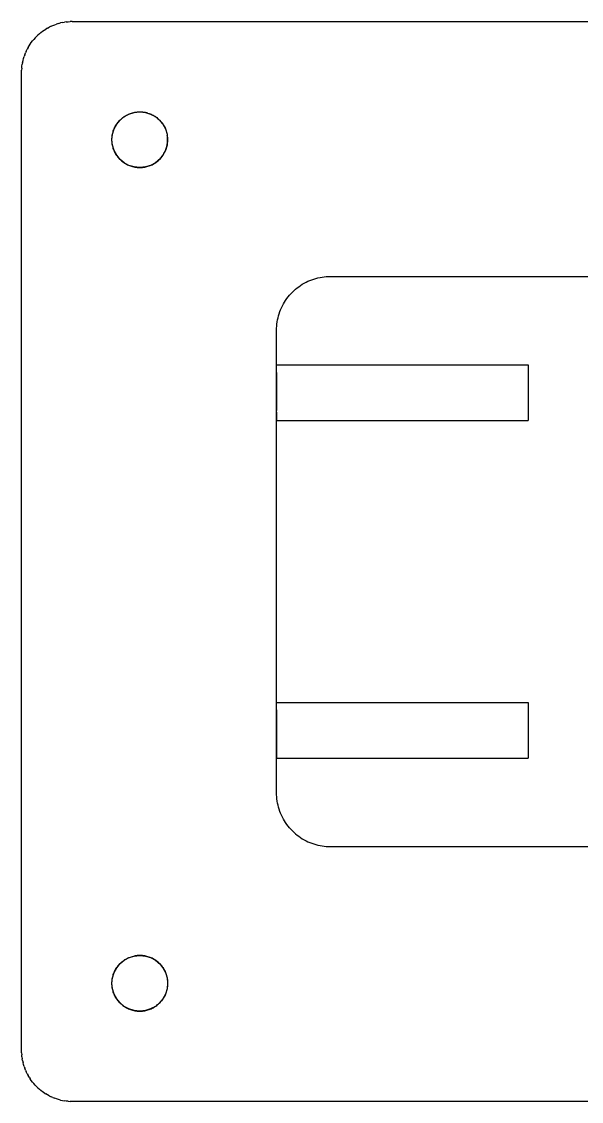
# Model space of a CAD drawing. Header units: millimetres. Extents: x -50 to 192, y -197 to 32.
# Drawn here: x -42 to -8.8, y -32 to 32 of the extents above; entities that cross this region are included whole.
import ezdxf

# ---------------------------------------------------------------- set-up
doc = ezdxf.new("R2010")
doc.units = ezdxf.units.MM
doc.layers.add('TOP_XY', color=7, linetype='Continuous')

msp = doc.modelspace()

# ---------------------------------------------------------------- linework, layer by layer
for centre in [(-35, 25), (-35, -25)]:
    msp.add_circle(centre, 1.65)
at = {"layer": 'TOP_XY'}
for p, q in [((-39, 32), (-39.118, 31.998)), ((-39, 32), (39, 32)), ((-40.857, 31.356), (-40.763, 31.427)), ((-40.763, 31.427), (-40.667, 31.494)), ((-40.667, 31.494), (-40.567, 31.558)), ((-40.466, 31.617), (-40.567, 31.558)), ((-40.466, 31.617), (-40.362, 31.673)), ((-40.256, 31.724), (-40.362, 31.673)), ((-40.256, 31.724), (-40.148, 31.772)), ((-40.148, 31.772), (-40.038, 31.815)), ((-40.038, 31.815), (-39.927, 31.853)), ((-39.814, 31.887), (-39.927, 31.853)), ((-39.814, 31.887), (-39.7, 31.917)), ((-39.585, 31.942), (-39.7, 31.917)), ((-39.585, 31.942), (-39.469, 31.963)), ((-39.353, 31.979), (-39.469, 31.963)), ((-39.353, 31.979), (-39.235, 31.991)), ((-39.235, 31.991), (-39.118, 31.998)), ((-41.494, 30.667), (-41.427, 30.763)), ((-41.427, 30.763), (-41.356, 30.857)), ((-41.356, 30.857), (-41.281, 30.948)), ((-41.203, 31.036), (-41.281, 30.948)), ((-41.203, 31.036), (-41.121, 31.121)), ((-41.121, 31.121), (-41.036, 31.203)), ((-40.948, 31.281), (-41.036, 31.203)), ((-40.948, 31.281), (-40.857, 31.356)), ((-41.815, 30.038), (-41.772, 30.148)), ((-41.724, 30.256), (-41.772, 30.148)), ((-41.724, 30.256), (-41.673, 30.362)), ((-41.617, 30.466), (-41.673, 30.362)), ((-41.617, 30.466), (-41.558, 30.567)), ((-41.558, 30.567), (-41.494, 30.667)), ((-41.979, 29.353), (-41.963, 29.469)), ((-41.942, 29.585), (-41.963, 29.469)), ((-41.942, 29.585), (-41.917, 29.7)), ((-41.917, 29.7), (-41.887, 29.814)), ((-41.887, 29.814), (-41.853, 29.927)), ((-41.815, 30.038), (-41.853, 29.927)), ((-42, 29), (-41.998, 29.118)), ((-42, -29), (-42, 29)), ((-41.991, 29.235), (-41.998, 29.118)), ((-41.991, 29.235), (-41.979, 29.353)), ((-36.107, 26.223), (-36.058, 26.266)), ((-36.058, 26.266), (-36.007, 26.307)), ((-36.007, 26.307), (-35.954, 26.346)), ((-35.954, 26.346), (-35.9, 26.383)), ((-35.9, 26.383), (-35.844, 26.418)), ((-35.844, 26.418), (-35.787, 26.45)), ((-35.787, 26.45), (-35.729, 26.48)), ((-35.729, 26.48), (-35.669, 26.508)), ((-35.669, 26.508), (-35.609, 26.534)), ((-35.609, 26.534), (-35.547, 26.557)), ((-35.547, 26.557), (-35.485, 26.577)), ((-35.485, 26.577), (-35.422, 26.595)), ((-35.422, 26.595), (-35.358, 26.611)), ((-35.358, 26.611), (-35.294, 26.624)), ((-35.294, 26.624), (-35.229, 26.634)), ((-35.229, 26.634), (-35.164, 26.642)), ((-35.164, 26.642), (-35.098, 26.647)), ((-35.098, 26.647), (-35.033, 26.65)), ((-35.033, 26.65), (-34.967, 26.65)), ((-34.967, 26.65), (-34.902, 26.647)), ((-34.902, 26.647), (-34.836, 26.642)), ((-34.836, 26.642), (-34.771, 26.634)), ((-34.771, 26.634), (-34.706, 26.624)), ((-34.706, 26.624), (-34.642, 26.611)), ((-34.578, 26.595), (-34.642, 26.611)), ((-34.515, 26.577), (-34.578, 26.595)), ((-34.515, 26.577), (-34.453, 26.557)), ((-34.453, 26.557), (-34.391, 26.534)), ((-34.391, 26.534), (-34.331, 26.508)), ((-34.331, 26.508), (-34.271, 26.48)), ((-34.271, 26.48), (-34.213, 26.45)), ((-34.213, 26.45), (-34.156, 26.418)), ((-34.156, 26.418), (-34.1, 26.383)), ((-34.1, 26.383), (-34.046, 26.346)), ((-34.046, 26.346), (-33.993, 26.307)), ((-33.993, 26.307), (-33.942, 26.266)), ((-33.942, 26.266), (-33.893, 26.223)), ((-36.545, 25.578), (-36.521, 25.639)), ((-36.521, 25.639), (-36.495, 25.699)), ((-36.495, 25.699), (-36.466, 25.758)), ((-36.466, 25.758), (-36.434, 25.816)), ((-36.434, 25.816), (-36.401, 25.872)), ((-36.401, 25.872), (-36.365, 25.927)), ((-36.365, 25.927), (-36.327, 25.98)), ((-36.327, 25.98), (-36.287, 26.032)), ((-36.287, 26.032), (-36.245, 26.083)), ((-36.245, 26.083), (-36.201, 26.131)), ((-36.201, 26.131), (-36.155, 26.178)), ((-36.155, 26.178), (-36.107, 26.223)), ((-33.893, 26.223), (-33.845, 26.178)), ((-33.845, 26.178), (-33.799, 26.131)), ((-33.755, 26.083), (-33.799, 26.131)), ((-33.713, 26.032), (-33.755, 26.083)), ((-33.673, 25.98), (-33.713, 26.032)), ((-33.673, 25.98), (-33.635, 25.927)), ((-33.635, 25.927), (-33.599, 25.872)), ((-33.599, 25.872), (-33.566, 25.816)), ((-33.566, 25.816), (-33.534, 25.758)), ((-33.534, 25.758), (-33.505, 25.699)), ((-33.505, 25.699), (-33.479, 25.639)), ((-33.479, 25.639), (-33.455, 25.578)), ((-36.65, 25), (-36.649, 25.066)), ((-36.649, 24.934), (-36.65, 25)), ((-36.649, 25.066), (-36.645, 25.131)), ((-36.645, 25.131), (-36.638, 25.196)), ((-36.638, 25.196), (-36.629, 25.261)), ((-36.629, 25.261), (-36.617, 25.326)), ((-36.617, 25.326), (-36.603, 25.39)), ((-36.603, 25.39), (-36.586, 25.453)), ((-36.586, 25.453), (-36.567, 25.516)), ((-36.567, 25.516), (-36.545, 25.578)), ((-33.455, 25.578), (-33.433, 25.516)), ((-33.433, 25.516), (-33.414, 25.453)), ((-33.414, 25.453), (-33.397, 25.39)), ((-33.397, 25.39), (-33.383, 25.326)), ((-33.383, 25.326), (-33.371, 25.261)), ((-33.362, 25.196), (-33.371, 25.261)), ((-33.355, 25.131), (-33.362, 25.196)), ((-33.351, 25.066), (-33.355, 25.131)), ((-33.35, 25), (-33.351, 25.066)), ((-33.351, 24.934), (-33.35, 25)), ((-36.645, 24.869), (-36.649, 24.934)), ((-36.638, 24.804), (-36.645, 24.869)), ((-36.629, 24.739), (-36.638, 24.804)), ((-36.617, 24.674), (-36.629, 24.739)), ((-36.603, 24.61), (-36.617, 24.674)), ((-36.586, 24.547), (-36.603, 24.61)), ((-36.567, 24.484), (-36.586, 24.547)), ((-36.545, 24.422), (-36.567, 24.484)), ((-36.521, 24.361), (-36.545, 24.422)), ((-36.495, 24.301), (-36.521, 24.361)), ((-33.505, 24.301), (-33.479, 24.361)), ((-33.479, 24.361), (-33.455, 24.422)), ((-33.455, 24.422), (-33.433, 24.484)), ((-33.433, 24.484), (-33.414, 24.547)), ((-33.414, 24.547), (-33.397, 24.61)), ((-33.397, 24.61), (-33.383, 24.674)), ((-33.383, 24.674), (-33.371, 24.739)), ((-33.371, 24.739), (-33.362, 24.804)), ((-33.362, 24.804), (-33.355, 24.869)), ((-33.355, 24.869), (-33.351, 24.934)), ((-36.466, 24.242), (-36.495, 24.301)), ((-36.434, 24.184), (-36.466, 24.242)), ((-36.401, 24.128), (-36.434, 24.184)), ((-36.365, 24.073), (-36.401, 24.128)), ((-36.327, 24.02), (-36.365, 24.073)), ((-36.287, 23.968), (-36.327, 24.02)), ((-36.245, 23.917), (-36.287, 23.968)), ((-36.201, 23.869), (-36.245, 23.917)), ((-36.201, 23.869), (-36.155, 23.822)), ((-36.155, 23.822), (-36.107, 23.777)), ((-36.107, 23.777), (-36.058, 23.734)), ((-36.058, 23.734), (-36.007, 23.693)), ((-36.007, 23.693), (-35.954, 23.654)), ((-34.046, 23.654), (-33.993, 23.693)), ((-33.993, 23.693), (-33.942, 23.734)), ((-33.942, 23.734), (-33.893, 23.777)), ((-33.893, 23.777), (-33.845, 23.822)), ((-33.845, 23.822), (-33.799, 23.869)), ((-33.799, 23.869), (-33.755, 23.917)), ((-33.755, 23.917), (-33.713, 23.968)), ((-33.713, 23.968), (-33.673, 24.02)), ((-33.673, 24.02), (-33.635, 24.073)), ((-33.635, 24.073), (-33.599, 24.128)), ((-33.599, 24.128), (-33.566, 24.184)), ((-33.566, 24.184), (-33.534, 24.242)), ((-33.534, 24.242), (-33.505, 24.301)), ((-35.954, 23.654), (-35.9, 23.617)), ((-35.9, 23.617), (-35.844, 23.582)), ((-35.844, 23.582), (-35.787, 23.55)), ((-35.787, 23.55), (-35.729, 23.52)), ((-35.729, 23.52), (-35.669, 23.492)), ((-35.669, 23.492), (-35.609, 23.466)), ((-35.609, 23.466), (-35.547, 23.443)), ((-35.547, 23.443), (-35.485, 23.423)), ((-35.485, 23.423), (-35.422, 23.405)), ((-35.422, 23.405), (-35.358, 23.389)), ((-35.358, 23.389), (-35.294, 23.376)), ((-35.294, 23.376), (-35.229, 23.366)), ((-35.229, 23.366), (-35.164, 23.358)), ((-35.164, 23.358), (-35.098, 23.353)), ((-35.098, 23.353), (-35.033, 23.35)), ((-35.033, 23.35), (-34.967, 23.35)), ((-34.967, 23.35), (-34.902, 23.353)), ((-34.902, 23.353), (-34.836, 23.358)), ((-34.836, 23.358), (-34.771, 23.366)), ((-34.771, 23.366), (-34.706, 23.376)), ((-34.706, 23.376), (-34.642, 23.389)), ((-34.642, 23.389), (-34.578, 23.405)), ((-34.578, 23.405), (-34.515, 23.423)), ((-34.515, 23.423), (-34.453, 23.443)), ((-34.453, 23.443), (-34.391, 23.466)), ((-34.391, 23.466), (-34.331, 23.492)), ((-34.331, 23.492), (-34.271, 23.52)), ((-34.271, 23.52), (-34.213, 23.55)), ((-34.213, 23.55), (-34.156, 23.582)), ((-34.156, 23.582), (-34.1, 23.617)), ((-34.1, 23.617), (-34.046, 23.654)), ((-25.04, 16.606), (-24.925, 16.656)), ((-24.925, 16.656), (-24.808, 16.702)), ((-24.808, 16.702), (-24.689, 16.743)), ((-24.689, 16.743), (-24.569, 16.78)), ((-24.569, 16.78), (-24.447, 16.812)), ((-24.447, 16.812), (-24.324, 16.839)), ((-24.324, 16.839), (-24.201, 16.861)), ((-24.201, 16.861), (-24.076, 16.878)), ((-24.076, 16.878), (-23.951, 16.89)), ((-23.951, 16.89), (-23.826, 16.898)), ((-23.826, 16.898), (-23.7, 16.9)), ((-23.7, 16.9), (23.7, 16.9)), ((-25.963, 15.963), (-25.872, 16.05)), ((-25.872, 16.05), (-25.778, 16.133)), ((-25.778, 16.133), (-25.681, 16.213)), ((-25.681, 16.213), (-25.581, 16.289)), ((-25.581, 16.289), (-25.478, 16.361)), ((-25.478, 16.361), (-25.372, 16.428)), ((-25.372, 16.428), (-25.264, 16.492)), ((-25.264, 16.492), (-25.153, 16.551)), ((-25.153, 16.551), (-25.04, 16.606)), ((-26.492, 15.264), (-26.428, 15.372)), ((-26.428, 15.372), (-26.361, 15.478)), ((-26.361, 15.478), (-26.289, 15.581)), ((-26.289, 15.581), (-26.213, 15.681)), ((-26.213, 15.681), (-26.133, 15.778)), ((-26.133, 15.778), (-26.05, 15.872)), ((-26.05, 15.872), (-25.963, 15.963)), ((-26.743, 14.689), (-26.702, 14.808)), ((-26.702, 14.808), (-26.656, 14.925)), ((-26.656, 14.925), (-26.606, 15.04)), ((-26.606, 15.04), (-26.551, 15.153)), ((-26.551, 15.153), (-26.492, 15.264)), ((-26.878, 14.076), (-26.861, 14.201)), ((-26.861, 14.201), (-26.839, 14.324)), ((-26.839, 14.324), (-26.812, 14.447)), ((-26.812, 14.447), (-26.78, 14.569)), ((-26.78, 14.569), (-26.743, 14.689)), ((-26.9, 13.7), (-26.898, 13.826)), ((-26.9, -13.7), (-26.9, 13.7)), ((-26.898, 13.826), (-26.89, 13.951)), ((-26.89, 13.951), (-26.878, 14.076)), ((-26.9, 11.649), (-26.9, 11.65)), ((-26.9, 11.65), (-12, 11.65)), ((-26.9, 11.645), (-26.9, 11.649)), ((-26.9, 11.638), (-26.9, 11.645)), ((-26.9, 11.629), (-26.9, 11.638)), ((-26.9, 11.617), (-26.9, 11.629)), ((-26.9, 11.603), (-26.9, 11.617)), ((-26.9, 11.586), (-26.9, 11.603)), ((-26.9, 11.567), (-26.9, 11.586)), ((-26.9, 11.545), (-26.9, 11.567)), ((-26.9, 11.521), (-26.9, 11.545)), ((-26.9, 11.495), (-26.9, 11.521)), ((-12, 11.65), (-12, 11.649)), ((-12, 11.649), (-12, 11.645)), ((-12, 11.645), (-12, 11.638)), ((-12, 11.638), (-12, 11.629)), ((-12, 11.629), (-12, 11.617)), ((-12, 11.617), (-12, 11.603)), ((-12, 11.603), (-12, 11.586)), ((-12, 11.586), (-12, 11.567)), ((-12, 11.567), (-12, 11.545)), ((-12, 11.545), (-12, 11.521)), ((-12, 11.521), (-12, 11.495)), ((-26.9, 11.466), (-26.9, 11.495)), ((-26.9, 11.434), (-26.9, 11.466)), ((-26.9, 11.401), (-26.9, 11.434)), ((-26.9, 11.365), (-26.9, 11.401)), ((-26.9, 11.327), (-26.9, 11.365)), ((-26.9, 11.287), (-26.9, 11.327)), ((-26.9, 11.245), (-26.9, 11.287)), ((-26.9, 11.201), (-26.9, 11.245)), ((-26.9, 11.201), (-26.9, 11.155)), ((-26.9, 11.155), (-26.9, 11.107)), ((-26.9, 11.107), (-26.9, 11.058)), ((-26.9, 11.058), (-26.9, 11.007)), ((-26.9, 11.007), (-26.9, 10.954)), ((-26.9, 10.954), (-26.9, 10.9)), ((-26.9, 10.9), (-26.9, 10.844)), ((-12, 11.495), (-12, 11.466)), ((-12, 11.466), (-12, 11.434)), ((-12, 11.434), (-12, 11.401)), ((-12, 11.401), (-12, 11.365)), ((-12, 11.365), (-12, 11.327)), ((-12, 11.327), (-12, 11.287)), ((-12, 11.287), (-12, 11.245)), ((-12, 11.245), (-12, 11.201)), ((-12, 11.201), (-12, 11.155)), ((-12, 11.155), (-12, 11.107)), ((-12, 11.107), (-12, 11.058)), ((-12, 11.058), (-12, 11.007)), ((-12, 11.007), (-12, 10.954)), ((-12, 10.954), (-12, 10.9)), ((-12, 10.9), (-12, 10.844)), ((-26.9, 10.844), (-26.9, 10.787)), ((-26.9, 10.787), (-26.9, 10.729)), ((-26.9, 10.729), (-26.9, 10.669)), ((-26.9, 10.669), (-26.9, 10.609)), ((-26.9, 10.609), (-26.9, 10.547)), ((-26.9, 10.547), (-26.9, 10.485)), ((-26.9, 10.485), (-26.9, 10.422)), ((-26.9, 10.422), (-26.9, 10.358)), ((-26.9, 10.358), (-26.9, 10.294)), ((-26.9, 10.294), (-26.9, 10.229)), ((-12, 10.844), (-12, 10.787)), ((-12, 10.787), (-12, 10.729)), ((-12, 10.729), (-12, 10.669)), ((-12, 10.669), (-12, 10.609)), ((-12, 10.609), (-12, 10.547)), ((-12, 10.547), (-12, 10.485)), ((-12, 10.485), (-12, 10.422)), ((-12, 10.422), (-12, 10.358)), ((-12, 10.358), (-12, 10.294)), ((-12, 10.294), (-12, 10.229)), ((-26.9, 10.229), (-26.9, 10.164)), ((-26.9, 10.164), (-26.9, 10.098)), ((-26.9, 10.098), (-26.9, 10.033)), ((-26.9, 10.033), (-26.9, 9.967)), ((-26.9, 9.967), (-26.9, 9.902)), ((-26.9, 9.902), (-26.9, 9.836)), ((-26.9, 9.836), (-26.9, 9.771)), ((-26.9, 9.771), (-26.9, 9.706)), ((-26.9, 9.706), (-26.9, 9.642)), ((-26.9, 9.642), (-26.9, 9.578)), ((-12, 10.229), (-12, 10.164)), ((-12, 10.164), (-12, 10.098)), ((-12, 10.098), (-12, 10.033)), ((-12, 10.033), (-12, 9.967)), ((-12, 9.967), (-12, 9.902)), ((-12, 9.902), (-12, 9.836)), ((-12, 9.836), (-12, 9.771)), ((-12, 9.771), (-12, 9.706)), ((-12, 9.706), (-12, 9.642)), ((-12, 9.642), (-12, 9.578)), ((-26.9, 9.578), (-26.9, 9.515)), ((-26.9, 9.515), (-26.9, 9.453)), ((-26.9, 9.453), (-26.9, 9.391)), ((-26.9, 9.391), (-26.9, 9.331)), ((-26.9, 9.331), (-26.9, 9.271)), ((-26.9, 9.271), (-26.9, 9.213)), ((-26.9, 9.213), (-26.9, 9.156)), ((-26.9, 9.156), (-26.9, 9.1)), ((-26.9, 9.1), (-26.9, 9.046)), ((-26.9, 9.046), (-26.9, 8.993)), ((-26.9, 8.993), (-26.9, 8.942)), ((-12, 9.578), (-12, 9.515)), ((-12, 9.515), (-12, 9.453)), ((-12, 9.453), (-12, 9.391)), ((-12, 9.391), (-12, 9.331)), ((-12, 9.331), (-12, 9.271)), ((-12, 9.271), (-12, 9.213)), ((-12, 9.213), (-12, 9.156)), ((-12, 9.156), (-12, 9.1)), ((-12, 9.1), (-12, 9.046)), ((-12, 9.046), (-12, 8.993)), ((-12, 8.993), (-12, 8.942)), ((-26.9, 8.893), (-26.9, 8.942)), ((-26.9, 8.845), (-26.9, 8.893)), ((-26.9, 8.845), (-26.9, 8.799)), ((-26.9, 8.799), (-26.9, 8.755)), ((-26.9, 8.755), (-26.9, 8.713)), ((-26.9, 8.713), (-26.9, 8.673)), ((-26.9, 8.673), (-26.9, 8.635)), ((-26.9, 8.635), (-26.9, 8.599)), ((-26.9, 8.599), (-26.9, 8.566)), ((-26.9, 8.566), (-26.9, 8.534)), ((-26.9, 8.534), (-26.9, 8.505)), ((-26.9, 8.505), (-26.9, 8.479)), ((-26.9, 8.479), (-26.9, 8.455)), ((-26.9, 8.455), (-26.9, 8.433)), ((-26.9, 8.433), (-26.9, 8.414)), ((-26.9, 8.414), (-26.9, 8.397)), ((-26.9, 8.397), (-26.9, 8.383)), ((-26.9, 8.383), (-26.9, 8.371)), ((-26.9, 8.371), (-26.9, 8.362)), ((-26.9, 8.362), (-26.9, 8.355)), ((-26.9, 8.355), (-26.9, 8.351)), ((-26.9, 8.351), (-26.9, 8.35)), ((-26.9, 8.35), (-12, 8.35)), ((-12, 8.942), (-12, 8.893)), ((-12, 8.893), (-12, 8.845)), ((-12, 8.845), (-12, 8.799)), ((-12, 8.799), (-12, 8.755)), ((-12, 8.755), (-12, 8.713)), ((-12, 8.713), (-12, 8.673)), ((-12, 8.673), (-12, 8.635)), ((-12, 8.635), (-12, 8.599)), ((-12, 8.599), (-12, 8.566)), ((-12, 8.566), (-12, 8.534)), ((-12, 8.534), (-12, 8.505)), ((-12, 8.505), (-12, 8.479)), ((-12, 8.479), (-12, 8.455)), ((-12, 8.455), (-12, 8.433)), ((-12, 8.433), (-12, 8.414)), ((-12, 8.414), (-12, 8.397)), ((-12, 8.397), (-12, 8.383)), ((-12, 8.383), (-12, 8.371)), ((-12, 8.371), (-12, 8.362)), ((-12, 8.362), (-12, 8.355)), ((-12, 8.355), (-12, 8.351)), ((-12, 8.351), (-12, 8.35)), ((-26.9, -8.351), (-26.9, -8.35)), ((-26.9, -8.35), (-12, -8.35)), ((-26.9, -8.355), (-26.9, -8.351)), ((-26.9, -8.362), (-26.9, -8.355)), ((-26.9, -8.371), (-26.9, -8.362)), ((-26.9, -8.383), (-26.9, -8.371)), ((-26.9, -8.397), (-26.9, -8.383)), ((-26.9, -8.414), (-26.9, -8.397)), ((-26.9, -8.433), (-26.9, -8.414)), ((-26.9, -8.455), (-26.9, -8.433)), ((-26.9, -8.479), (-26.9, -8.455)), ((-26.9, -8.505), (-26.9, -8.479)), ((-26.9, -8.534), (-26.9, -8.505)), ((-26.9, -8.566), (-26.9, -8.534)), ((-26.9, -8.599), (-26.9, -8.566)), ((-26.9, -8.635), (-26.9, -8.599)), ((-26.9, -8.673), (-26.9, -8.635)), ((-26.9, -8.713), (-26.9, -8.673)), ((-26.9, -8.755), (-26.9, -8.713)), ((-26.9, -8.799), (-26.9, -8.755)), ((-26.9, -8.799), (-26.9, -8.845)), ((-26.9, -8.845), (-26.9, -8.893)), ((-26.9, -8.893), (-26.9, -8.942)), ((-26.9, -8.942), (-26.9, -8.993)), ((-12, -8.35), (-12, -8.351)), ((-12, -8.351), (-12, -8.355)), ((-12, -8.355), (-12, -8.362)), ((-12, -8.362), (-12, -8.371)), ((-12, -8.371), (-12, -8.383)), ((-12, -8.383), (-12, -8.397)), ((-12, -8.397), (-12, -8.414)), ((-12, -8.414), (-12, -8.433)), ((-12, -8.433), (-12, -8.455)), ((-12, -8.455), (-12, -8.479)), ((-12, -8.479), (-12, -8.505)), ((-12, -8.505), (-12, -8.534)), ((-12, -8.534), (-12, -8.566)), ((-12, -8.566), (-12, -8.599)), ((-12, -8.599), (-12, -8.635)), ((-12, -8.635), (-12, -8.673)), ((-12, -8.673), (-12, -8.713)), ((-12, -8.713), (-12, -8.755)), ((-12, -8.755), (-12, -8.799)), ((-12, -8.799), (-12, -8.845)), ((-12, -8.845), (-12, -8.893)), ((-12, -8.893), (-12, -8.942)), ((-12, -8.942), (-12, -8.993)), ((-26.9, -8.993), (-26.9, -9.046)), ((-26.9, -9.046), (-26.9, -9.1)), ((-26.9, -9.1), (-26.9, -9.156)), ((-26.9, -9.156), (-26.9, -9.213)), ((-26.9, -9.213), (-26.9, -9.271)), ((-26.9, -9.271), (-26.9, -9.331)), ((-26.9, -9.331), (-26.9, -9.391)), ((-26.9, -9.391), (-26.9, -9.453)), ((-26.9, -9.453), (-26.9, -9.515)), ((-26.9, -9.515), (-26.9, -9.578)), ((-26.9, -9.578), (-26.9, -9.642)), ((-12, -8.993), (-12, -9.046)), ((-12, -9.046), (-12, -9.1)), ((-12, -9.1), (-12, -9.156)), ((-12, -9.156), (-12, -9.213)), ((-12, -9.213), (-12, -9.271)), ((-12, -9.271), (-12, -9.331)), ((-12, -9.331), (-12, -9.391)), ((-12, -9.391), (-12, -9.453)), ((-12, -9.453), (-12, -9.515)), ((-12, -9.515), (-12, -9.578)), ((-12, -9.578), (-12, -9.642)), ((-26.9, -9.642), (-26.9, -9.706)), ((-26.9, -9.706), (-26.9, -9.771)), ((-26.9, -9.771), (-26.9, -9.836)), ((-26.9, -9.836), (-26.9, -9.902)), ((-26.9, -9.902), (-26.9, -9.967)), ((-26.9, -9.967), (-26.9, -10.033)), ((-26.9, -10.033), (-26.9, -10.098)), ((-26.9, -10.098), (-26.9, -10.164)), ((-26.9, -10.164), (-26.9, -10.229)), ((-26.9, -10.229), (-26.9, -10.294)), ((-12, -9.642), (-12, -9.706)), ((-12, -9.706), (-12, -9.771)), ((-12, -9.771), (-12, -9.836)), ((-12, -9.836), (-12, -9.902)), ((-12, -9.902), (-12, -9.967)), ((-12, -9.967), (-12, -10.033)), ((-12, -10.033), (-12, -10.098)), ((-12, -10.098), (-12, -10.164)), ((-12, -10.164), (-12, -10.229)), ((-12, -10.229), (-12, -10.294)), ((-26.9, -10.294), (-26.9, -10.358)), ((-26.9, -10.358), (-26.9, -10.422)), ((-26.9, -10.422), (-26.9, -10.485)), ((-26.9, -10.485), (-26.9, -10.547)), ((-26.9, -10.547), (-26.9, -10.609)), ((-26.9, -10.609), (-26.9, -10.669)), ((-26.9, -10.669), (-26.9, -10.729)), ((-26.9, -10.729), (-26.9, -10.787)), ((-26.9, -10.787), (-26.9, -10.844)), ((-26.9, -10.844), (-26.9, -10.9)), ((-12, -10.294), (-12, -10.358)), ((-12, -10.358), (-12, -10.422)), ((-12, -10.422), (-12, -10.485)), ((-12, -10.485), (-12, -10.547)), ((-12, -10.547), (-12, -10.609)), ((-12, -10.609), (-12, -10.669)), ((-12, -10.669), (-12, -10.729)), ((-12, -10.729), (-12, -10.787)), ((-12, -10.787), (-12, -10.844)), ((-12, -10.844), (-12, -10.9)), ((-26.9, -10.9), (-26.9, -10.954)), ((-26.9, -10.954), (-26.9, -11.007)), ((-26.9, -11.007), (-26.9, -11.058)), ((-26.9, -11.058), (-26.9, -11.107)), ((-26.9, -11.107), (-26.9, -11.155)), ((-26.9, -11.155), (-26.9, -11.201)), ((-26.9, -11.201), (-26.9, -11.245)), ((-26.9, -11.245), (-26.9, -11.287)), ((-26.9, -11.287), (-26.9, -11.327)), ((-26.9, -11.327), (-26.9, -11.365)), ((-26.9, -11.365), (-26.9, -11.401)), ((-26.9, -11.401), (-26.9, -11.434)), ((-26.9, -11.434), (-26.9, -11.466)), ((-26.9, -11.466), (-26.9, -11.495)), ((-26.9, -11.495), (-26.9, -11.521)), ((-12, -10.9), (-12, -10.954)), ((-12, -10.954), (-12, -11.007)), ((-12, -11.007), (-12, -11.058)), ((-12, -11.058), (-12, -11.107)), ((-12, -11.107), (-12, -11.155)), ((-12, -11.155), (-12, -11.201)), ((-12, -11.201), (-12, -11.245)), ((-12, -11.245), (-12, -11.287)), ((-12, -11.287), (-12, -11.327)), ((-12, -11.327), (-12, -11.365)), ((-12, -11.365), (-12, -11.401)), ((-12, -11.401), (-12, -11.434)), ((-12, -11.434), (-12, -11.466)), ((-12, -11.466), (-12, -11.495)), ((-12, -11.495), (-12, -11.521)), ((-26.9, -11.521), (-26.9, -11.545)), ((-26.9, -11.545), (-26.9, -11.567)), ((-26.9, -11.567), (-26.9, -11.586)), ((-26.9, -11.586), (-26.9, -11.603)), ((-26.9, -11.603), (-26.9, -11.617)), ((-26.9, -11.617), (-26.9, -11.629)), ((-26.9, -11.629), (-26.9, -11.638)), ((-26.9, -11.638), (-26.9, -11.645)), ((-26.9, -11.645), (-26.9, -11.649)), ((-26.9, -11.649), (-26.9, -11.65)), ((-26.9, -11.65), (-12, -11.65)), ((-12, -11.521), (-12, -11.545)), ((-12, -11.545), (-12, -11.567)), ((-12, -11.567), (-12, -11.586)), ((-12, -11.586), (-12, -11.603)), ((-12, -11.603), (-12, -11.617)), ((-12, -11.617), (-12, -11.629)), ((-12, -11.629), (-12, -11.638)), ((-12, -11.638), (-12, -11.645)), ((-12, -11.645), (-12, -11.649)), ((-12, -11.649), (-12, -11.65)), ((-26.898, -13.826), (-26.9, -13.7)), ((-26.89, -13.951), (-26.898, -13.826)), ((-26.878, -14.076), (-26.89, -13.951)), ((-26.861, -14.201), (-26.878, -14.076)), ((-26.839, -14.324), (-26.861, -14.201)), ((-26.812, -14.447), (-26.839, -14.324)), ((-26.78, -14.569), (-26.812, -14.447)), ((-26.743, -14.689), (-26.78, -14.569)), ((-26.702, -14.808), (-26.743, -14.689)), ((-26.656, -14.925), (-26.702, -14.808)), ((-26.606, -15.04), (-26.656, -14.925)), ((-26.551, -15.153), (-26.606, -15.04)), ((-26.492, -15.264), (-26.551, -15.153)), ((-26.428, -15.372), (-26.492, -15.264)), ((-26.361, -15.478), (-26.428, -15.372)), ((-26.289, -15.581), (-26.361, -15.478)), ((-26.213, -15.681), (-26.289, -15.581)), ((-26.133, -15.778), (-26.213, -15.681)), ((-26.05, -15.872), (-26.133, -15.778)), ((-25.963, -15.963), (-26.05, -15.872)), ((-25.963, -15.963), (-25.872, -16.05)), ((-25.872, -16.05), (-25.778, -16.133)), ((-25.778, -16.133), (-25.681, -16.213)), ((-25.681, -16.213), (-25.581, -16.289)), ((-25.581, -16.289), (-25.478, -16.361)), ((-25.478, -16.361), (-25.372, -16.428)), ((-25.372, -16.428), (-25.264, -16.492)), ((-25.264, -16.492), (-25.153, -16.551)), ((-25.153, -16.551), (-25.04, -16.606)), ((-25.04, -16.606), (-24.925, -16.656)), ((-24.925, -16.656), (-24.808, -16.702)), ((-24.808, -16.702), (-24.689, -16.743)), ((-24.689, -16.743), (-24.569, -16.78)), ((-24.569, -16.78), (-24.447, -16.812)), ((-24.447, -16.812), (-24.324, -16.839)), ((-24.324, -16.839), (-24.201, -16.861)), ((-24.201, -16.861), (-24.076, -16.878)), ((-24.076, -16.878), (-23.951, -16.89)), ((-23.951, -16.89), (-23.826, -16.898)), ((-23.826, -16.898), (-23.7, -16.9)), ((-23.7, -16.9), (23.7, -16.9)), ((-36.007, -23.693), (-35.954, -23.654)), ((-35.9, -23.617), (-35.954, -23.654)), ((-35.844, -23.582), (-35.9, -23.617)), ((-35.844, -23.582), (-35.787, -23.55)), ((-35.787, -23.55), (-35.729, -23.52)), ((-35.729, -23.52), (-35.669, -23.492)), ((-35.669, -23.492), (-35.609, -23.466)), ((-35.609, -23.466), (-35.547, -23.443)), ((-35.547, -23.443), (-35.485, -23.423)), ((-35.485, -23.423), (-35.422, -23.405)), ((-35.422, -23.405), (-35.358, -23.389)), ((-35.358, -23.389), (-35.294, -23.376)), ((-35.229, -23.366), (-35.294, -23.376)), ((-35.164, -23.358), (-35.229, -23.366)), ((-35.098, -23.353), (-35.164, -23.358)), ((-35.033, -23.35), (-35.098, -23.353)), ((-34.967, -23.35), (-35.033, -23.35)), ((-34.902, -23.353), (-34.967, -23.35)), ((-34.836, -23.358), (-34.902, -23.353)), ((-34.771, -23.366), (-34.836, -23.358)), ((-34.706, -23.376), (-34.771, -23.366)), ((-34.642, -23.389), (-34.706, -23.376)), ((-34.578, -23.405), (-34.642, -23.389)), ((-34.515, -23.423), (-34.578, -23.405)), ((-34.453, -23.443), (-34.515, -23.423)), ((-34.391, -23.466), (-34.453, -23.443)), ((-34.331, -23.492), (-34.391, -23.466)), ((-34.271, -23.52), (-34.331, -23.492)), ((-34.213, -23.55), (-34.271, -23.52)), ((-34.156, -23.582), (-34.213, -23.55)), ((-34.1, -23.617), (-34.156, -23.582)), ((-34.046, -23.654), (-34.1, -23.617)), ((-33.993, -23.693), (-34.046, -23.654)), ((-36.521, -24.361), (-36.495, -24.301)), ((-36.495, -24.301), (-36.466, -24.242)), ((-36.466, -24.242), (-36.434, -24.184)), ((-36.434, -24.184), (-36.401, -24.128)), ((-36.401, -24.128), (-36.365, -24.073)), ((-36.365, -24.073), (-36.327, -24.02)), ((-36.327, -24.02), (-36.287, -23.968)), ((-36.287, -23.968), (-36.245, -23.917)), ((-36.245, -23.917), (-36.201, -23.869)), ((-36.201, -23.869), (-36.155, -23.822)), ((-36.155, -23.822), (-36.107, -23.777)), ((-36.107, -23.777), (-36.058, -23.734)), ((-36.058, -23.734), (-36.007, -23.693)), ((-33.942, -23.734), (-33.993, -23.693)), ((-33.893, -23.777), (-33.942, -23.734)), ((-33.845, -23.822), (-33.893, -23.777)), ((-33.799, -23.869), (-33.845, -23.822)), ((-33.799, -23.869), (-33.755, -23.917)), ((-33.755, -23.917), (-33.713, -23.968)), ((-33.713, -23.968), (-33.673, -24.02)), ((-33.673, -24.02), (-33.635, -24.073)), ((-33.635, -24.073), (-33.599, -24.128)), ((-33.599, -24.128), (-33.566, -24.184)), ((-33.566, -24.184), (-33.534, -24.242)), ((-33.534, -24.242), (-33.505, -24.301)), ((-33.505, -24.301), (-33.479, -24.361)), ((-36.65, -25), (-36.649, -24.934)), ((-36.649, -24.934), (-36.645, -24.869)), ((-36.645, -24.869), (-36.638, -24.804)), ((-36.638, -24.804), (-36.629, -24.739)), ((-36.629, -24.739), (-36.617, -24.674)), ((-36.617, -24.674), (-36.603, -24.61)), ((-36.603, -24.61), (-36.586, -24.547)), ((-36.586, -24.547), (-36.567, -24.484)), ((-36.567, -24.484), (-36.545, -24.422)), ((-36.545, -24.422), (-36.521, -24.361)), ((-33.479, -24.361), (-33.455, -24.422)), ((-33.455, -24.422), (-33.433, -24.484)), ((-33.433, -24.484), (-33.414, -24.547)), ((-33.414, -24.547), (-33.397, -24.61)), ((-33.397, -24.61), (-33.383, -24.674)), ((-33.383, -24.674), (-33.371, -24.739)), ((-33.371, -24.739), (-33.362, -24.804)), ((-33.362, -24.804), (-33.355, -24.869)), ((-33.355, -24.869), (-33.351, -24.934)), ((-33.351, -24.934), (-33.35, -25)), ((-36.649, -25.066), (-36.65, -25)), ((-36.645, -25.131), (-36.649, -25.066)), ((-36.638, -25.196), (-36.645, -25.131)), ((-36.629, -25.261), (-36.638, -25.196)), ((-36.617, -25.326), (-36.629, -25.261)), ((-36.603, -25.39), (-36.617, -25.326)), ((-36.586, -25.453), (-36.603, -25.39)), ((-36.567, -25.516), (-36.586, -25.453)), ((-36.545, -25.578), (-36.567, -25.516)), ((-36.521, -25.639), (-36.545, -25.578)), ((-33.455, -25.578), (-33.479, -25.639)), ((-33.433, -25.516), (-33.455, -25.578)), ((-33.414, -25.453), (-33.433, -25.516)), ((-33.397, -25.39), (-33.414, -25.453)), ((-33.383, -25.326), (-33.397, -25.39)), ((-33.371, -25.261), (-33.383, -25.326)), ((-33.362, -25.196), (-33.371, -25.261)), ((-33.355, -25.131), (-33.362, -25.196)), ((-33.351, -25.066), (-33.355, -25.131)), ((-33.35, -25), (-33.351, -25.066)), ((-36.495, -25.699), (-36.521, -25.639)), ((-36.466, -25.758), (-36.495, -25.699)), ((-36.434, -25.816), (-36.466, -25.758)), ((-36.401, -25.872), (-36.434, -25.816)), ((-36.365, -25.927), (-36.401, -25.872)), ((-36.327, -25.98), (-36.365, -25.927)), ((-36.287, -26.032), (-36.327, -25.98)), ((-36.245, -26.083), (-36.287, -26.032)), ((-36.201, -26.131), (-36.245, -26.083)), ((-36.155, -26.178), (-36.201, -26.131)), ((-36.155, -26.178), (-36.107, -26.223)), ((-36.107, -26.223), (-36.058, -26.266)), ((-33.942, -26.266), (-33.893, -26.223)), ((-33.893, -26.223), (-33.845, -26.178)), ((-33.845, -26.178), (-33.799, -26.131)), ((-33.799, -26.131), (-33.755, -26.083)), ((-33.713, -26.032), (-33.755, -26.083)), ((-33.673, -25.98), (-33.713, -26.032)), ((-33.635, -25.927), (-33.673, -25.98)), ((-33.599, -25.872), (-33.635, -25.927)), ((-33.566, -25.816), (-33.599, -25.872)), ((-33.534, -25.758), (-33.566, -25.816)), ((-33.505, -25.699), (-33.534, -25.758)), ((-33.479, -25.639), (-33.505, -25.699)), ((-36.058, -26.266), (-36.007, -26.307)), ((-36.007, -26.307), (-35.954, -26.346)), ((-35.954, -26.346), (-35.9, -26.383)), ((-35.9, -26.383), (-35.844, -26.418)), ((-35.844, -26.418), (-35.787, -26.45)), ((-35.787, -26.45), (-35.729, -26.48)), ((-35.729, -26.48), (-35.669, -26.508)), ((-35.669, -26.508), (-35.609, -26.534)), ((-35.609, -26.534), (-35.547, -26.557)), ((-35.547, -26.557), (-35.485, -26.577)), ((-35.485, -26.577), (-35.422, -26.595)), ((-35.422, -26.595), (-35.358, -26.611)), ((-35.358, -26.611), (-35.294, -26.624)), ((-35.294, -26.624), (-35.229, -26.634)), ((-35.229, -26.634), (-35.164, -26.642)), ((-35.164, -26.642), (-35.098, -26.647)), ((-35.098, -26.647), (-35.033, -26.65)), ((-35.033, -26.65), (-34.967, -26.65)), ((-34.967, -26.65), (-34.902, -26.647)), ((-34.902, -26.647), (-34.836, -26.642)), ((-34.836, -26.642), (-34.771, -26.634)), ((-34.771, -26.634), (-34.706, -26.624)), ((-34.706, -26.624), (-34.642, -26.611)), ((-34.642, -26.611), (-34.578, -26.595)), ((-34.578, -26.595), (-34.515, -26.577)), ((-34.515, -26.577), (-34.453, -26.557)), ((-34.453, -26.557), (-34.391, -26.534)), ((-34.391, -26.534), (-34.331, -26.508)), ((-34.331, -26.508), (-34.271, -26.48)), ((-34.271, -26.48), (-34.213, -26.45)), ((-34.213, -26.45), (-34.156, -26.418)), ((-34.156, -26.418), (-34.1, -26.383)), ((-34.1, -26.383), (-34.046, -26.346)), ((-34.046, -26.346), (-33.993, -26.307)), ((-33.993, -26.307), (-33.942, -26.266)), ((-41.998, -29.118), (-42, -29)), ((-41.998, -29.118), (-41.991, -29.235)), ((-41.979, -29.353), (-41.991, -29.235)), ((-41.979, -29.353), (-41.963, -29.469)), ((-41.942, -29.585), (-41.963, -29.469)), ((-41.942, -29.585), (-41.917, -29.7)), ((-41.887, -29.814), (-41.917, -29.7)), ((-41.853, -29.927), (-41.887, -29.814)), ((-41.853, -29.927), (-41.815, -30.038)), ((-41.772, -30.148), (-41.815, -30.038)), ((-41.772, -30.148), (-41.724, -30.256)), ((-41.673, -30.362), (-41.724, -30.256)), ((-41.673, -30.362), (-41.617, -30.466)), ((-41.558, -30.567), (-41.617, -30.466)), ((-41.558, -30.567), (-41.494, -30.667)), ((-41.427, -30.763), (-41.494, -30.667)), ((-41.356, -30.857), (-41.427, -30.763)), ((-41.356, -30.857), (-41.281, -30.948)), ((-41.203, -31.036), (-41.281, -30.948)), ((-41.203, -31.036), (-41.121, -31.121)), ((-41.036, -31.203), (-41.121, -31.121)), ((-41.036, -31.203), (-40.948, -31.281)), ((-40.857, -31.356), (-40.948, -31.281)), ((-40.763, -31.427), (-40.857, -31.356)), ((-40.667, -31.494), (-40.763, -31.427)), ((-40.667, -31.494), (-40.567, -31.558)), ((-40.466, -31.617), (-40.567, -31.558)), ((-40.362, -31.673), (-40.466, -31.617)), ((-40.362, -31.673), (-40.256, -31.724)), ((-40.148, -31.772), (-40.256, -31.724)), ((-40.148, -31.772), (-40.038, -31.815)), ((-39.927, -31.853), (-40.038, -31.815)), ((-39.814, -31.887), (-39.927, -31.853)), ((-39.7, -31.917), (-39.814, -31.887)), ((-39.7, -31.917), (-39.585, -31.942)), ((-39.585, -31.942), (-39.469, -31.963)), ((-39.353, -31.979), (-39.469, -31.963)), ((-39.235, -31.991), (-39.353, -31.979)), ((-39.235, -31.991), (-39.118, -31.998)), ((-39, -32), (-39.118, -31.998)), ((39, -32), (-39, -32))]:
    msp.add_line(p, q, dxfattribs=at)

doc.saveas('drawing.dxf')
